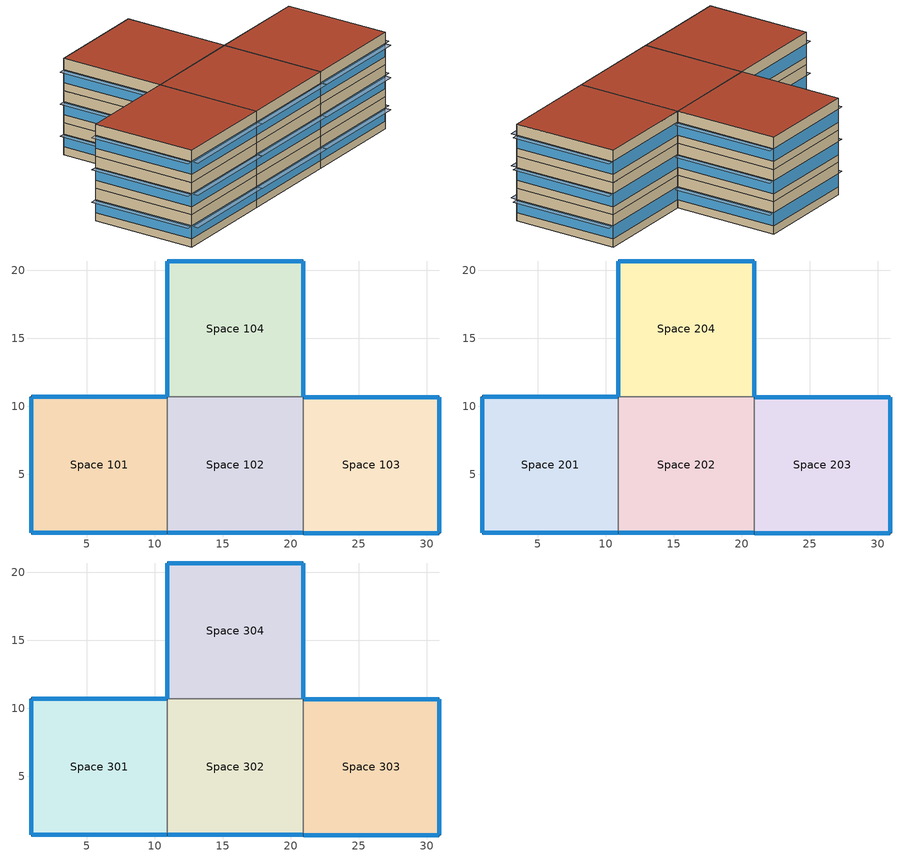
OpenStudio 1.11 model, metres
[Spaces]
Space 101
 floor ground: 10.92,10.68 10.92,0.68 0.92,0.68 0.92,10.68 z0
 wall outside: 10.92,10.68 0.92,10.68 0.92,0.68 10.92,0.68 z0:3.05
 wall to Space 102: 10.92,0.68 10.92,10.68 z0:3.05
 window: 10.89,10.68 0.94,10.68 / 0.92,10.66 0.92,0.71 / 0.94,0.68 10.89,0.68 z0.76:1.99
Space 102
 floor ground: 10.92,10.68 20.92,10.68 20.92,0.68 10.92,0.68 z0
 wall outside: 10.92,0.68 20.92,0.68 z0:3.05
 wall to Space 104: 20.92,10.68 10.92,10.68 z0:3.05
 wall to Space 103: 20.92,0.68 20.92,10.68 z0:3.05
 window: 10.94,0.68 20.89,0.68 z0.76:1.99
Space 103
 floor ground: 30.92,10.68 30.92,0.68 20.92,0.68 20.92,10.68 z0
 wall outside: 20.92,0.68 30.92,0.68 30.92,10.68 20.92,10.68 z0:3.05
 window: 30.92,0.71 30.92,10.66 / 20.94,0.68 30.89,0.68 / 30.89,10.68 20.94,10.68 z0.76:1.99
Space 104
 floor ground: 20.92,20.68 20.92,10.68 10.92,10.68 10.92,20.68 z0
 wall outside: 20.92,10.68 20.92,20.68 10.92,20.68 10.92,10.68 z0:3.05
 window: 20.89,20.68 10.94,20.68 / 10.92,20.66 10.92,10.71 / 20.92,10.71 20.92,20.66 z0.76:1.99
Space 201
 floor to Space 101: 10.92,10.68 10.92,0.68 0.92,0.68 0.92,10.68 z3.05
 wall outside: 10.92,10.68 0.92,10.68 0.92,0.68 10.92,0.68 z3.05:6.1
 wall to Space 202: 10.92,0.68 10.92,10.68 z3.05:6.1
 window: 0.94,0.68 10.89,0.68 / 0.92,10.66 0.92,0.71 / 10.89,10.68 0.94,10.68 z3.81:5.03
Space 202
 floor to Space 102: 20.92,10.68 20.92,0.68 10.92,0.68 10.92,10.68 z3.05
 wall outside: 10.92,0.68 20.92,0.68 z3.05:6.1
 wall to Space 204: 20.92,10.68 10.92,10.68 z3.05:6.1
 wall to Space 203: 20.92,0.68 20.92,10.68 z3.05:6.1
 window: 10.94,0.68 20.89,0.68 z3.81:5.03
Space 203
 floor to Space 103: 30.92,10.68 30.92,0.68 20.92,0.68 20.92,10.68 z3.05
 wall outside: 20.92,0.68 30.92,0.68 30.92,10.68 20.92,10.68 z3.05:6.1
 window: 20.94,0.68 30.89,0.68 / 30.92,0.71 30.92,10.66 / 30.89,10.68 20.94,10.68 z3.81:5.03
Space 204
 floor to Space 104: 20.92,20.68 20.92,10.68 10.92,10.68 10.92,20.68 z3.05
 wall outside: 20.92,10.68 20.92,20.68 10.92,20.68 10.92,10.68 z3.05:6.1
 window: 10.92,20.66 10.92,10.71 / 20.92,10.71 20.92,20.66 / 20.89,20.68 10.94,20.68 z3.81:5.03
Space 301
 floor to Space 201: 10.92,10.68 10.92,0.68 0.92,0.68 0.92,10.68 z6.1
 wall outside: 10.92,10.68 0.92,10.68 0.92,0.68 10.92,0.68 z6.1:9.14
 wall to Space 302: 10.92,0.68 10.92,10.68 z6.1:9.14
 window: 0.92,10.66 0.92,0.71 / 10.89,10.68 0.94,10.68 / 0.94,0.68 10.89,0.68 z6.86:8.08
 roof outside: 10.92,0.68 10.92,10.68 0.92,10.68 0.92,0.68 z9.14
Space 302
 floor to Space 202: 20.92,10.68 20.92,0.68 10.92,0.68 10.92,10.68 z6.1
 wall outside: 10.92,0.68 20.92,0.68 z6.1:9.14
 wall to Space 304: 20.92,10.68 10.92,10.68 z6.1:9.14
 wall to Space 303: 20.92,0.68 20.92,10.68 z6.1:9.14
 window: 10.94,0.68 20.89,0.68 z6.86:8.08
 roof outside: 20.92,0.68 20.92,10.68 10.92,10.68 10.92,0.68 z9.14
Space 303
 floor to Space 203: 30.92,10.68 30.92,0.68 20.92,0.68 20.92,10.68 z6.1
 wall outside: 20.92,0.68 30.92,0.68 30.92,10.68 20.92,10.68 z6.1:9.14
 window: 30.89,10.68 20.94,10.68 / 30.92,0.71 30.92,10.66 / 20.94,0.68 30.89,0.68 z6.86:8.08
 roof outside: 30.92,0.68 30.92,10.68 20.92,10.68 20.92,0.68 z9.14
Space 304
 floor to Space 204: 20.92,20.68 20.92,10.68 10.92,10.68 10.92,20.68 z6.1
 wall outside: 20.92,10.68 20.92,20.68 10.92,20.68 10.92,10.68 z6.1:9.14
 window: 10.92,20.66 10.92,10.71 / 20.92,10.71 20.92,20.66 / 20.89,20.68 10.94,20.68 z6.86:8.08
 roof outside: 20.92,10.68 20.92,20.68 10.92,20.68 10.92,10.68 z9.14
shading: 30.89,0.07 30.89,0.68 20.94,0.68 20.94,0.07 z1.99; 10.92,10.71 10.92,20.66 10.3,20.66 10.3,10.71 z8.08; 20.89,0.07 20.89,0.68 10.94,0.68 10.94,0.07 z1.99; 10.89,0.07 10.89,0.68 0.94,0.68 0.94,0.07 z5.03; 21.53,10.71 21.53,20.66 20.92,20.66 20.92,10.71 z5.03; 10.89,0.07 10.89,0.68 0.94,0.68 0.94,0.07 z8.08; 21.53,10.71 21.53,20.66 20.92,20.66 20.92,10.71 z1.99; 20.89,0.07 20.89,0.68 10.94,0.68 10.94,0.07 z5.03; 0.92,0.71 0.92,10.66 0.3,10.66 0.3,0.71 z5.03; 20.89,0.07 20.89,0.68 10.94,0.68 10.94,0.07 z8.08; 31.53,0.71 31.53,10.66 30.92,10.66 30.92,0.71 z5.03; 30.89,0.07 30.89,0.68 20.94,0.68 20.94,0.07 z8.08; 31.53,0.71 31.53,10.66 30.92,10.66 30.92,0.71 z8.08; 0.92,0.71 0.92,10.66 0.3,10.66 0.3,0.71 z1.99; 31.53,0.71 31.53,10.66 30.92,10.66 30.92,0.71 z1.99; 10.89,0.07 10.89,0.68 0.94,0.68 0.94,0.07 z1.99; 30.89,0.07 30.89,0.68 20.94,0.68 20.94,0.07 z5.03; 10.92,10.71 10.92,20.66 10.3,20.66 10.3,10.71 z5.03; 10.92,10.71 10.92,20.66 10.3,20.66 10.3,10.71 z1.99; 21.53,10.71 21.53,20.66 20.92,20.66 20.92,10.71 z8.08; 0.92,0.71 0.92,10.66 0.3,10.66 0.3,0.71 z8.08
[Building]
Building 1: Space Type=189.1-2009 - Office - OpenOffice - CZ4-8; Default Construction Set=189.1-2009 - CZ5 - Office
[Site]
PODGORICA: Latitude {deg}=42.37; Longitude {deg}=19.25; Time Zone {hr}=1; Elevation {m}=33
[ClimateZones]
Climate Zone Institution Name 1=ASHRAE; Climate Zone Document Name 1=ANSI/ASHRAE Standard 169; Climate Zone Document Year 1=2006; Climate Zone Institution Name 2=CEC; Climate Zone Document Name 2=California Climate Zone Descriptions; Climate Zone Document Year 2=1995
[SizingPeriod:DesignDay] Barometric Pressure {Pa}=100929; Sky Clearness=0; Rain Indicator=0; Snow Indicator=0; Day of Month=21; Daylight Saving Time Indicator=0; Dry-Bulb Temperature Range Modifier Type=DefaultMultipliers
Name | Maximum Dry-Bulb Temperature {C} | Daily Dry-Bulb Temperature Range {deltaC} | Humidity Indicating Conditions at Maximum Dry-Bulb | Wind Speed {m/s} | Wind Direction {deg} | Month | Day Type | Humidity Indicating Type | Solar Model Indicator | ASHRAE Taub | ASHRAE Taud
PODGORICA Ann Htg Wind 99.6% Condns WS=>MCDB | 3.7 | 0 | 3.7 | 12.7 | 0 | 1 | WinterDesignDay | Wetbulb | ASHRAEClearSky
PODGORICA Ann Hum_n 99.6% Condns DP=>MCDB | 0.9 | 0 | -14.1 | 3 | 0 | 1 | WinterDesignDay | Dewpoint | ASHRAEClearSky
PODGORICA Ann Clg .4% Condns WB=>MDB | 32.2 | 11.2 | 23.2 | 3.2 | 180 | 7 | SummerDesignDay | Wetbulb | ASHRAETau | 0.503 | 1.894
PODGORICA Ann Clg .4% Condns Enth=>MDB | 32.3 | 11.2 | 69000 | 3.2 | 180 | 7 | SummerDesignDay | Enthalpy | ASHRAETau | 0.503 | 1.894
PODGORICA Ann Clg .4% Condns DP=>MDB | 26.8 | 11.2 | 20.4 | 3.2 | 180 | 7 | SummerDesignDay | Dewpoint | ASHRAETau | 0.503 | 1.894
PODGORICA Ann Htg 99.6% Condns DB | -3.6 | 0 | -3.6 | 3 | 0 | 1 | WinterDesignDay | Wetbulb | ASHRAEClearSky
PODGORICA Ann Clg .4% Condns DB=>MWB | 35.5 | 11.2 | 21.9 | 3.2 | 180 | 7 | SummerDesignDay | Wetbulb | ASHRAETau | 0.503 | 1.894
[DefaultConstructionSet] Interior Partition Construction=Interior Partition
Name | Default Exterior Surface Constructions | Default Interior Surface Constructions | Default Ground Contact Surface Constructions | Default Exterior SubSurface Constructions | Default Interior SubSurface Constructions
189.1-2009 - CZ5 - Office | Default Surface Constructions 13 | Default Surface Constructions 14 | Default Surface Constructions 15 | Default Sub Surface Constructions 9 | Default Sub Surface Constructions 10
Wall 1 | Default Surface Constructions 1 | Default Surface Constructions 2 | Default Surface Constructions 3 | Default Sub Surface Constructions 1 | Default Sub Surface Constructions 2
[DefaultSurfaceConstructions]
Name | Floor Construction | Wall Construction | Roof Ceiling Construction
Default Surface Constructions 1 | ExtSlabCarpet 4in ClimateZone 1-8 | Custom wall 1 | ASHRAE 189.1-2009 ExtRoof IEAD ClimateZone 1
Default Surface Constructions 2; Default Surface Constructions 14 | Interior Floor | Interior Wall | Interior Ceiling
Default Surface Constructions 3; Default Surface Constructions 15 | ExtSlabCarpet 4in ClimateZone 1-8 | ExtSlabCarpet 4in ClimateZone 1-8 | ExtSlabCarpet 4in ClimateZone 1-8
Default Surface Constructions 13 | ExtSlabCarpet 4in ClimateZone 1-8 | ASHRAE 189.1-2009 ExtWall Mass ClimateZone 5 | ASHRAE 189.1-2009 ExtRoof IEAD ClimateZone 2-5
[Construction]
ExtSlabCarpet 4in ClimateZone 1-8: MAT-CC05 4 HW CONCRETE, CP02 CARPET PAD
ASHRAE 189.1-2009 ExtRoof IEAD ClimateZone 1: Roof Membrane, Roof Insulation [18], Metal Decking
Interior Floor: F16 Acoustic tile, F05 Ceiling air space resistance, M11 100mm lightweight concrete
Interior Wall: G01a 19mm gypsum board, F04 Wall air space resistance, G01a 19mm gypsum board
Interior Ceiling: M11 100mm lightweight concrete, F05 Ceiling air space resistance, F16 Acoustic tile
ASHRAE 189.1-2009 ExtWindow ClimateZone 1: Theoretical Glass [167]
Exterior Door: F08 Metal surface, I01 25mm insulation board
Interior Window: Clear 3mm
Interior Door; Interior Partition: G05 25mm wood
ASHRAE 189.1-2009 ExtRoof IEAD ClimateZone 2-5: Roof Membrane, Roof Insulation [21], Metal Decking
ASHRAE 189.1-2009 ExtWindow ClimateZone 4-5: Theoretical Glass [207]
ASHRAE 189.1-2009 ExtWall Mass ClimateZone 5: 1IN Stucco, 8IN Concrete HW, Wall Insulation [40], 1/2IN Gypsum
Custom wall 1: 1IN Stucco, 8IN Concrete HW, Insulation 10cm, 1/2IN Gypsum
[Material] Thermal Absorptance=0.9
Name | Roughness | Thickness {m} | Conductivity {W/m-K} | Density {kg/m3} | Specific Heat {J/kg-K} | Solar Absorptance | Visible Absorptance
MAT-CC05 4 HW CONCRETE | Rough | 0.1016 | 1.311 | 2240 | 836.8 | 0.85 | 0.85
1IN Stucco | Smooth | 0.0253 | 0.6918 | 1858 | 837 | 0.92 | 0.92
8IN Concrete HW | MediumRough | 0.2033 | 1.7296 | 2243 | 837 | 0.65 | 0.65
1/2IN Gypsum | Smooth | 0.0127 | 0.16 | 784.9 | 830 | 0.4 | 0.4
Roof Membrane | VeryRough | 0.0095 | 0.16 | 1121.29 | 1460 | 0.7 | 0.7
Roof Insulation [18] | MediumRough | 0.1693 | 0.049 | 265 | 836.8 | 0.7 | 0.7
Metal Decking | MediumSmooth | 0.0015 | 45.006 | 7680 | 418.4 | 0.6 | 0.6
F16 Acoustic tile | MediumSmooth | 0.0191 | 0.06 | 368 | 590 | 0.3 | 0.3
M11 100mm lightweight concrete | MediumRough | 0.1016 | 0.53 | 1280 | 840 | 0.5 | 0.5
G01a 19mm gypsum board | MediumSmooth | 0.019 | 0.16 | 800 | 1090 | 0.4 | 0.4
F08 Metal surface | Smooth | 0.0008 | 45.28 | 7824 | 500 | 0.7 | 0.7
I01 25mm insulation board | MediumRough | 0.0254 | 0.03 | 43 | 1210 | 0.6 | 0.6
G05 25mm wood | MediumSmooth | 0.0254 | 0.15 | 608 | 1630 | 0.5 | 0.5
Roof Insulation [21] | MediumRough | 0.2105 | 0.049 | 265 | 836.8 | 0.7 | 0.7
Wall Insulation [40] | MediumRough | 0.0794 | 0.0432 | 91 | 837 | 0.5 | 0.5
Insulation 10cm | MediumRough | 0.1 | 0.0432 | 91 | 837 | 0.5 | 0.5
[Material:NoMass]
CP02 CARPET PAD: Roughness=Smooth; Thermal Resistance {m2-K/W}=0.1; Thermal Absorptance=0.9; Solar Absorptance=0.8; Visible Absorptance=0.8
[Material:AirGap]
Name | Thermal Resistance {m2-K/W}
F05 Ceiling air space resistance | 0.18
F04 Wall air space resistance | 0.15
[DefaultSubSurfaceConstructions]
Name | Fixed Window Construction | Operable Window Construction | Door Construction | Tubular Daylight Dome Construction | Tubular Daylight Diffuser Construction
Default Sub Surface Constructions 1 | ASHRAE 189.1-2009 ExtWindow ClimateZone 1 | ASHRAE 189.1-2009 ExtWindow ClimateZone 1 | Exterior Door | Interior Window | Interior Window
Default Sub Surface Constructions 2; Default Sub Surface Constructions 10 | Interior Window | Interior Window | Interior Door
Default Sub Surface Constructions 9 | ASHRAE 189.1-2009 ExtWindow ClimateZone 4-5 | ASHRAE 189.1-2009 ExtWindow ClimateZone 4-5 | Exterior Door | Interior Window | Interior Window
[WindowMaterial:Glazing] Optical Data Type=SpectralAverage; Thickness {m}=0.003; Back Side Solar Reflectance at Normal Incidence=0; Back Side Visible Reflectance at Normal Incidence=0; Infrared Transmittance at Normal Incidence=0; Dirt Correction Factor for Solar and Visible Transmittance=1; Solar Diffusing=No
Name | Solar Transmittance at Normal Incidence | Front Side Solar Reflectance at Normal Incidence | Visible Transmittance at Normal Incidence | Front Side Visible Reflectance at Normal Incidence | Front Side Infrared Hemispherical Emissivity | Back Side Infrared Hemispherical Emissivity | Conductivity {W/m-K}
Theoretical Glass [167] | 0.2374 | 0.7126 | 0.2512 | 0.6988 | 0.985 | 0.985 | 2.1073
Clear 3mm | 0.837 | 0.075 | 0.898 | 0.081 | 0.84 | 0.84 | 0.9
Theoretical Glass [207] | 0.3311 | 0.6189 | 0.44 | 0.51 | 0.9 | 0.9 | 0.0133
[SpaceType] Standards Building Type=Office; Standards Space Type=OpenOffice
Name | Default Schedule Set | Design Specification Outdoor Air Object
189.1-2009 - Office - OpenOffice - CZ1-3 | 189.1-2009 - Office - OpenOffice - CZ1-3 Schedule Set | 189.1-2009 - Office - OpenOffice - CZ1-3 Ventilation
189.1-2009 - Office - OpenOffice - CZ4-8 | 189.1-2009 - Office - OpenOffice - CZ4-8 Schedule Set | 189.1-2009 - Office - OpenOffice - CZ4-8 Ventilation
[DefaultScheduleSet] Number of People Schedule=Office Work Occ; People Activity Level Schedule=Office Activity; Lighting Schedule=Office Bldg Light; Electric Equipment Schedule=Office Bldg Equip; Infiltration Schedule=Office Infil Quarter On
189.1-2009 - Office - OpenOffice - CZ1-3 Schedule Set; 189.1-2009 - Office - OpenOffice - CZ4-8 Schedule Set
[Lights:Definition] Design Level Calculation Method=Watts/Area; Watts per Space Floor Area {W/m2}=10.6563
189.1-2009 - Office - OpenOffice - CZ1-3 Lights Definition; 189.1-2009 - Office - OpenOffice - CZ4-8 Lights Definition
[Lights]
Name | Lights Definition | Space or SpaceType
189.1-2009 - Office - OpenOffice - CZ1-3 Lights | 189.1-2009 - Office - OpenOffice - CZ1-3 Lights Definition | 189.1-2009 - Office - OpenOffice - CZ1-3
189.1-2009 - Office - OpenOffice - CZ4-8 Lights | 189.1-2009 - Office - OpenOffice - CZ4-8 Lights Definition | 189.1-2009 - Office - OpenOffice - CZ4-8
[DesignSpecification:OutdoorAir] Outdoor Air Method=Sum; Outdoor Air Flow per Person {m3/s-person}=0.00943895
189.1-2009 - Office - OpenOffice - CZ1-3 Ventilation; 189.1-2009 - Office - OpenOffice - CZ4-8 Ventilation
[People:Definition] Number of People Calculation Method=People/Area; People per Space Floor Area {person/m2}=0.0565105; Fraction Radiant=0.3
189.1-2009 - Office - OpenOffice - CZ1-3 People Definition; 189.1-2009 - Office - OpenOffice - CZ4-8 People Definition
[People]
Name | People Definition | Space or SpaceType
189.1-2009 - Office - OpenOffice - CZ1-3 People | 189.1-2009 - Office - OpenOffice - CZ1-3 People Definition | 189.1-2009 - Office - OpenOffice - CZ1-3
189.1-2009 - Office - OpenOffice - CZ4-8 People | 189.1-2009 - Office - OpenOffice - CZ4-8 People Definition | 189.1-2009 - Office - OpenOffice - CZ4-8
[SpaceInfiltration:DesignFlowRate] Design Flow Rate Calculation Method=Flow/ExteriorArea
Name | Space or SpaceType | Flow per Exterior Surface Area {m3/s-m2}
189.1-2009 - Office - OpenOffice - CZ1-3 Infiltration | 189.1-2009 - Office - OpenOffice - CZ1-3 | 0.00030226
189.1-2009 - Office - OpenOffice - CZ4-8 Infiltration | 189.1-2009 - Office - OpenOffice - CZ4-8 | 0.000226568
[ElectricEquipment:Definition] Design Level Calculation Method=Watts/Area; Watts per Space Floor Area {W/m2}=7.64238
189.1-2009 - Office - OpenOffice - CZ1-3 Electric Equipment Definition; 189.1-2009 - Office - OpenOffice - CZ4-8 Electric Equipment Definition
[ElectricEquipment]
Name | Electric Equipment Definition | Space or SpaceType
189.1-2009 - Office - OpenOffice - CZ1-3 Electric Equipment | 189.1-2009 - Office - OpenOffice - CZ1-3 Electric Equipment Definition | 189.1-2009 - Office - OpenOffice - CZ1-3
189.1-2009 - Office - OpenOffice - CZ4-8 Electric Equipment | 189.1-2009 - Office - OpenOffice - CZ4-8 Electric Equipment Definition | 189.1-2009 - Office - OpenOffice - CZ4-8
[ThermostatSetpoint:DualSetpoint] Heating Setpoint Temperature Schedule=Medium Office HtgSetp; Cooling Setpoint Temperature Schedule=Medium Office ClgSetp
Thermal Zone 1 Thermostat; Thermal Zone 2 Thermostat; Thermal Zone 3 Thermostat; Thermal Zone 4 Thermostat; Thermal Zone 5 Thermostat; Thermal Zone 6 Thermostat; Thermal Zone 7 Thermostat; Thermal Zone 8 Thermostat; Thermal Zone 9 Thermostat; Thermal Zone 10 Thermostat; Thermal Zone 11 Thermostat; Thermal Zone 12 Thermostat
[BuildingStory] Nominal Floor to Floor Height {m}=3.048
Name | Nominal Z Coordinate {m}
Building Story 1 | 0
Building Story 2 | 3.048
Building Story 3 | 6.096
[Space] Space Type=189.1-2009 - Office - OpenOffice - CZ1-3; Default Construction Set=Wall 1
Name | Building Story | Thermal Zone
Space 101 | Building Story 1 | Thermal Zone 1
Space 102 | Building Story 1 | Thermal Zone 2
Space 103 | Building Story 1 | Thermal Zone 3
Space 104 | Building Story 1 | Thermal Zone 4
Space 201 | Building Story 2 | Thermal Zone 5
Space 202 | Building Story 2 | Thermal Zone 6
Space 203 | Building Story 2 | Thermal Zone 7
Space 204 | Building Story 2 | Thermal Zone 8
Space 301 | Building Story 3 | Thermal Zone 9
Space 302 | Building Story 3 | Thermal Zone 10
Space 303 | Building Story 3 | Thermal Zone 11
Space 304 | Building Story 3 | Thermal Zone 12
[ThermalZone] Use Ideal Air Loads=Yes
Name | Thermostat
Thermal Zone 1 | Thermal Zone 1 Thermostat
Thermal Zone 2 | Thermal Zone 2 Thermostat
Thermal Zone 3 | Thermal Zone 3 Thermostat
Thermal Zone 4 | Thermal Zone 4 Thermostat
Thermal Zone 5 | Thermal Zone 5 Thermostat
Thermal Zone 6 | Thermal Zone 6 Thermostat
Thermal Zone 7 | Thermal Zone 7 Thermostat
Thermal Zone 8 | Thermal Zone 8 Thermostat
Thermal Zone 9 | Thermal Zone 9 Thermostat
Thermal Zone 10 | Thermal Zone 10 Thermostat
Thermal Zone 11 | Thermal Zone 11 Thermostat
Thermal Zone 12 | Thermal Zone 12 Thermostat
[Sizing:Zone] Zone Cooling Design Supply Air Temperature Input Method=SupplyAirTemperature; Zone Cooling Design Supply Air Temperature {C}=14; Zone Cooling Design Supply Air Temperature Difference {deltaC}=11.11; Zone Heating Design Supply Air Temperature Input Method=SupplyAirTemperature; Zone Heating Design Supply Air Temperature {C}=40; Zone Heating Design Supply Air Temperature Difference {deltaC}=11.11; Zone Cooling Design Supply Air Humidity Ratio {kg-H2O/kg-air}=0.0085; Zone Heating Design Supply Air Humidity Ratio {kg-H2O/kg-air}=0.008; Cooling Design Air Flow Method=DesignDay; Heating Design Air Flow Method=DesignDay; Account for Dedicated Outdoor Air System=No; Dedicated Outdoor Air System Control Strategy=NeutralSupplyAir; Dedicated Outdoor Air Low Setpoint Temperature for Design {C}=autosize; Dedicated Outdoor Air High Setpoint Temperature for Design {C}=autosize
Thermal Zone 1; Thermal Zone 2; Thermal Zone 3; Thermal Zone 4; Thermal Zone 5; Thermal Zone 6; Thermal Zone 7; Thermal Zone 8; Thermal Zone 9; Thermal Zone 10; Thermal Zone 11; Thermal Zone 12
[Schedule:Ruleset]
Name | Default Day Schedule | Summer Design Day Schedule | Winter Design Day Schedule
Office Bldg Light | Office Bldg Light Default Schedule | Office Bldg Light Summer Design Day | Office Bldg Light Winter Design Day
Office Activity | Office Activity Default Schedule | Office Activity Summer Design Day | Office Activity Winter Design Day
Office Infil Quarter On | Office Infil Quarter On Default Schedule | Office Infil Quarter On Summer Design Day | Office Infil Quarter On Winter Design Day
Office Bldg Equip | Office Bldg Equip Default Schedule | Office Bldg Equip Summer Design Day | Office Bldg Equip Winter Design Day
Medium Office HtgSetp | Medium Office HtgSetp Default Schedule | Medium Office HtgSetp Summer Design Day | Medium Office HtgSetp Winter Design Day
Medium Office ClgSetp | Medium Office ClgSetp Default Schedule | Medium Office ClgSetp Summer Design Day | Medium Office ClgSetp Winter Design Day
Office Work Occ | Office Bldg Occ Default Schedule | Office Bldg Occ Summer Design Day | Office Bldg Occ Winter Design Day
[Schedule:Day]
Office Bldg Light Default Schedule: 5, 0, 0.05, 7, 0, 0.1, 8, 0, 0.3, 17, 0, 0.9, 18, 0, 0.7, 20, 0, 0.5, 22, 0, 0.3, 23, 0, 0.1, 24, 0, 0.05
Office Bldg Light Summer Design Day; Office Infil Quarter On Rule 1 Day Schedule; Office Bldg Equip Summer Design Day: 24, 0, 1
Office Bldg Light Winter Design Day; Office Bldg Equip Winter Design Day; Office Bldg Occ Winter Design Day; Office Bldg Occ Rule 1 Day Schedule: 24, 0, 0
Office Bldg Light Rule 1 Day Schedule: 24, 0, 0.05
Office Bldg Light Rule 2 Day Schedule: 6, 0, 0.05, 8, 0, 0.1, 14, 0, 0.5, 17, 0, 0.15, 24, 0, 0.05
Office Activity Default Schedule; Office Activity Summer Design Day; Office Activity Winter Design Day: 24, 0, 132
Office Infil Quarter On Default Schedule; Office Infil Quarter On Summer Design Day: 6, 0, 1, 22, 0, 0.25, 24, 0, 1
Office Infil Quarter On Winter Design Day; Office Infil Quarter On Rule 2 Day Schedule: 6, 0, 1, 18, 0, 0.25, 24, 0, 1
Office Bldg Equip Default Schedule: 8, 0, 0.4, 12, 0, 0.9, 13, 0, 0.8, 17, 0, 0.9, 18, 0, 0.8, 20, 0, 0.6, 22, 0, 0.5, 24, 0, 0.4
Office Bldg Equip Rule 1 Day Schedule: 24, 0, 0.3
Office Bldg Equip Rule 2 Day Schedule: 6, 0, 0.3, 8, 0, 0.4, 14, 0, 0.5, 17, 0, 0.35, 24, 0, 0.3
Medium Office HtgSetp Default Schedule: 6, 0, 15.6, 22, 0, 21, 24, 0, 15.6
Medium Office HtgSetp Summer Design Day; Medium Office HtgSetp Rule 1 Day Schedule: 24, 0, 15.6
Medium Office HtgSetp Winter Design Day: 24, 0, 21
Medium Office HtgSetp Rule 2 Day Schedule: 6, 0, 15.6, 18, 0, 21, 24, 0, 15.6
Medium Office ClgSetp Default Schedule; Medium Office ClgSetp Summer Design Day: 6, 0, 26.7, 22, 0, 24, 24, 0, 26.7
Medium Office ClgSetp Winter Design Day; Medium Office ClgSetp Rule 1 Day Schedule: 24, 0, 26.7
Medium Office ClgSetp Rule 2 Day Schedule: 6, 0, 26.7, 18, 0, 24, 24, 0, 26.7
Office Bldg Occ Default Schedule: 6, 0, 0, 7, 0, 0.1, 8, 0, 0.2, 12, 0, 0.85, 13, 0, 0.5, 17, 0, 0.85, 18, 0, 0.7, 20, 0, 0.4, 22, 0, 0.1, 24, 0, 0.05
Office Bldg Occ Summer Design Day: 6, 0, 0, 22, 0, 1, 24, 0, 0.05
Office Bldg Occ Rule 2 Day Schedule: 6, 0, 0, 8, 0, 0.1, 14, 0, 0.4, 17, 0, 0.1, 24, 0, 0
[Schedule:Rule] Apply Monday=No; Apply Tuesday=No; Apply Wednesday=No; Apply Thursday=No; Apply Friday=No; Date Specification Type=DateRange; Start Month=1; Start Day=1; End Month=12; End Day=31
Name | Schedule Ruleset | Rule Order | Day Schedule | Apply Sunday | Apply Saturday
Office Bldg Light Rule 1 | Office Bldg Light | 0 | Office Bldg Light Rule 1 Day Schedule | Yes | No
Office Bldg Light Rule 2 | Office Bldg Light | 1 | Office Bldg Light Rule 2 Day Schedule | No | Yes
Office Infil Quarter On Rule 1 | Office Infil Quarter On | 0 | Office Infil Quarter On Rule 1 Day Schedule | Yes | No
Office Infil Quarter On Rule 2 | Office Infil Quarter On | 1 | Office Infil Quarter On Rule 2 Day Schedule | No | Yes
Office Bldg Equip Rule 1 | Office Bldg Equip | 0 | Office Bldg Equip Rule 1 Day Schedule | Yes | No
Office Bldg Equip Rule 2 | Office Bldg Equip | 1 | Office Bldg Equip Rule 2 Day Schedule | No | Yes
Medium Office HtgSetp Rule 1 | Medium Office HtgSetp | 0 | Medium Office HtgSetp Rule 1 Day Schedule | Yes | No
Medium Office HtgSetp Rule 2 | Medium Office HtgSetp | 1 | Medium Office HtgSetp Rule 2 Day Schedule | No | Yes
Medium Office ClgSetp Rule 1 | Medium Office ClgSetp | 0 | Medium Office ClgSetp Rule 1 Day Schedule | Yes | No
Medium Office ClgSetp Rule 2 | Medium Office ClgSetp | 1 | Medium Office ClgSetp Rule 2 Day Schedule | No | Yes
Office Work Occ Rule 1 | Office Work Occ | 0 | Office Bldg Occ Rule 1 Day Schedule | Yes | No
Office Work Occ Rule 2 | Office Work Occ | 1 | Office Bldg Occ Rule 2 Day Schedule | No | Yes
